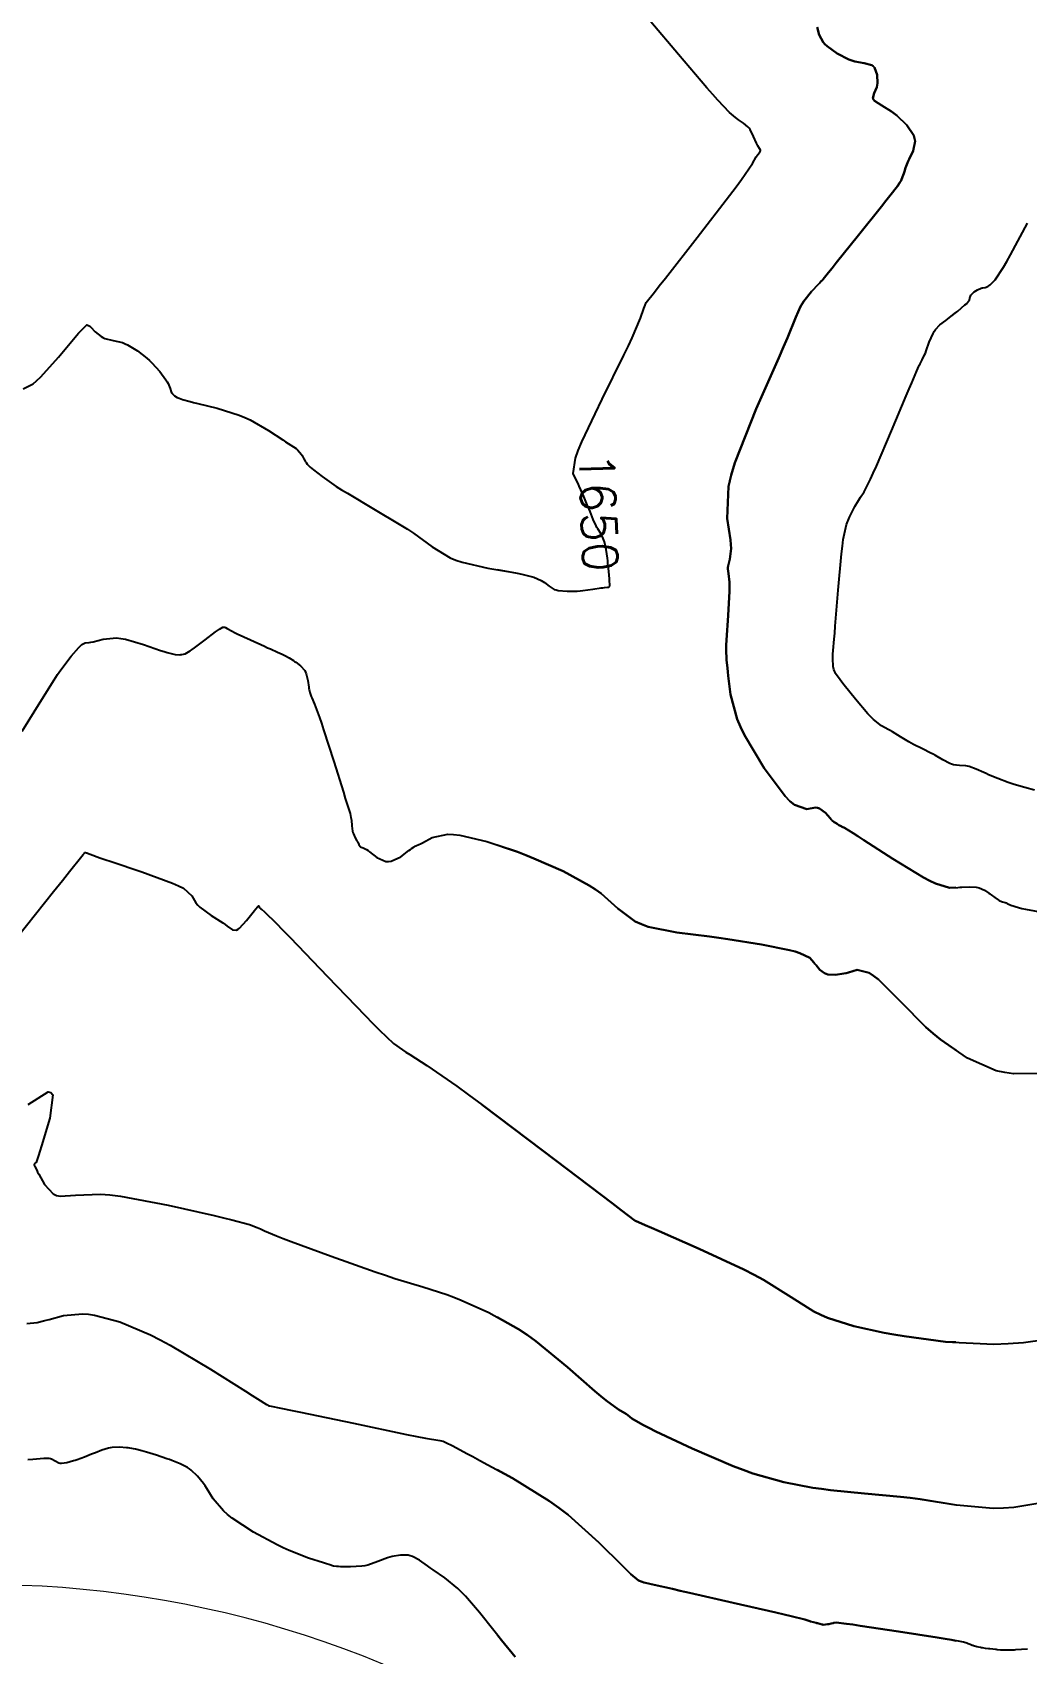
# Model space of a CAD drawing. Header units: metres. Extents: x 837477 to 838477, y 1189014 to 1191014.
# Drawn here: x 837774.3 to 837882.6, y 1190212.8 to 1190389.5 of the extents above; entities that cross this region are included whole.
import ezdxf

# ---------------------------------------------------------------- set-up
doc = ezdxf.new("R2010")
doc.units = ezdxf.units.M
doc.header["$LTSCALE"] = 0.3
doc.layers.add('COTAS 10', color=1, linetype='Continuous')
doc.layers.add('Linea_Tendencia', color=51, linetype='Continuous', lineweight=20)
doc.styles.get("Standard").update_dxf_attribs({"font": 'simplex.shx'})

msp = doc.modelspace()

# ---------------------------------------------------------------- linework, layer by layer
at = {"layer": 'COTAS 10'}
for points, elevation in [([(837773.279, 1190350.656), (837774.345, 1190351.206), (837774.741, 1190351.543), (837775.179, 1190351.96), (837777.125, 1190354.133), (837778.952, 1190356.309), (837779.316, 1190356.728), (837779.618, 1190357.068), (837780.198, 1190357.634), (837780.45, 1190357.551), (837780.546, 1190357.481), (837780.652, 1190357.391), (837781.13, 1190356.896), (837781.765, 1190356.37), (837781.971, 1190356.259), (837782.189, 1190356.163), (837783.084, 1190355.945), (837784.084, 1190355.701), (837784.369, 1190355.589), (837784.656, 1190355.457), (837785.723, 1190354.822), (837786.758, 1190354.01), (837787.026, 1190353.766), (837787.287, 1190353.515), (837788.159, 1190352.54), (837788.832, 1190351.633), (837788.967, 1190351.425), (837789.079, 1190351.235), (837789.296, 1190350.704), (837789.409, 1190350.335), (837789.456, 1190350.247), (837789.509, 1190350.165), (837789.756, 1190349.922), (837790.069, 1190349.735), (837790.165, 1190349.689), (837790.263, 1190349.645), (837790.651, 1190349.504), (837791.476, 1190349.281), (837791.851, 1190349.184), (837792.289, 1190349.072), (837794.4, 1190348.544), (837796.795, 1190347.794), (837797.412, 1190347.544), (837798.01, 1190347.274), (837800.001, 1190346.143), (837801.554, 1190345.104), (837801.875, 1190344.893), (837802.148, 1190344.713), (837802.744, 1190344.34), (837803.018, 1190344.158), (837803.09, 1190344.098), (837803.16, 1190344.036), (837803.397, 1190343.777), (837803.606, 1190343.494), (837803.658, 1190343.415), (837803.709, 1190343.336), (837803.87, 1190343.049), (837804.015, 1190342.78), (837804.054, 1190342.712), (837804.094, 1190342.648), (837804.234, 1190342.439), (837804.565, 1190342.118), (837804.724, 1190341.983), (837804.913, 1190341.827), (837805.84, 1190341.099), (837807.384, 1190340.039), (837807.961, 1190339.675), (837808.604, 1190339.281), (837811.466, 1190337.602), (837814.442, 1190335.824), (837815.156, 1190335.367), (837815.822, 1190334.925), (837817.831, 1190333.455), (837819.795, 1190332.265), (837820.432, 1190331.999), (837821.11, 1190331.76), (837823.896, 1190331.129), (837826.525, 1190330.7), (837827.103, 1190330.589), (837827.617, 1190330.482), (837828.932, 1190330.123), (837829.729, 1190329.77), (837829.917, 1190329.666), (837830.09, 1190329.56), (837830.594, 1190329.152), (837831.142, 1190328.809), (837831.343, 1190328.743), (837831.565, 1190328.689), (837832.542, 1190328.599), (837833.653, 1190328.627), (837833.958, 1190328.648), (837834.263, 1190328.675), (837835.358, 1190328.819), (837836.266, 1190328.967), (837836.452, 1190328.994), (837836.611, 1190329.017), (837836.952, 1190329.056), (837837.084, 1190329.068), (837837.11, 1190329.073), (837837.132, 1190329.08), (837837.176, 1190329.113), (837837.188, 1190329.175), (837837.189, 1190329.2), (837837.191, 1190329.229), (837837.19, 1190329.359), (837837.172, 1190329.663), (837837.162, 1190329.802), (837837.15, 1190329.963), (837837.089, 1190330.74), (837836.999, 1190331.673), (837836.969, 1190331.932), (837836.937, 1190332.193), (837836.801, 1190333.139), (837836.619, 1190333.988), (837836.557, 1190334.188), (837836.49, 1190334.372), (837836.206, 1190334.908), (837835.891, 1190335.409), (837835.804, 1190335.57), (837835.716, 1190335.742), (837835.402, 1190336.443), (837835.051, 1190337.294), (837834.94, 1190337.559), (837834.823, 1190337.837), (837834.353, 1190338.95), (837833.869, 1190340.059), (837833.744, 1190340.335), (837833.622, 1190340.597), (837833.215, 1190341.429), (837833.464, 1190343.128), (837833.757, 1190343.936), (837834.147, 1190344.89), (837835.603, 1190347.955), (837836.363, 1190349.556), (837838.738, 1190354.327), (837839.228, 1190355.348), (837839.645, 1190356.238), (837840.549, 1190358.367), (837840.906, 1190359.407), (837840.979, 1190359.611), (837841.041, 1190359.778), (837841.171, 1190360.078), (837842.057, 1190361.2), (837842.595, 1190361.885), (837843.26, 1190362.734), (837846.721, 1190367.154), (837850.257, 1190371.728), (837850.97, 1190372.674), (837851.567, 1190373.481), (837852.765, 1190375.238), (837853.154, 1190375.946), (837853.241, 1190376.091), (837853.32, 1190376.215), (837853.534, 1190376.479), (837853.628, 1190376.611), (837853.631, 1190376.651), (837853.625, 1190376.693), (837853.523, 1190376.857), (837853.323, 1190377.165), (837853.255, 1190377.298), (837853.181, 1190377.45), (837852.872, 1190378.171), (837852.493, 1190378.916), (837852.376, 1190379.084), (837852.254, 1190379.234), (837851.769, 1190379.64), (837851.22, 1190379.996), (837851.057, 1190380.115), (837850.89, 1190380.244), (837850.249, 1190380.786), (837848.989, 1190382.121), (837848.432, 1190382.751), (837847.784, 1190383.493), (837844.696, 1190387.11), (837841.683, 1190390.684)], 1650), ([(837824.923, 1190330.961), (837826.525, 1190330.7), (837827.103, 1190330.589), (837827.617, 1190330.482), (837828.932, 1190330.123), (837829.729, 1190329.77), (837829.917, 1190329.666), (837830.09, 1190329.56), (837830.594, 1190329.152), (837831.142, 1190328.809), (837831.343, 1190328.743), (837831.565, 1190328.689), (837832.542, 1190328.599), (837833.653, 1190328.627), (837833.958, 1190328.648), (837834.263, 1190328.675), (837835.358, 1190328.819), (837836.266, 1190328.967), (837836.452, 1190328.994), (837836.611, 1190329.017), (837836.952, 1190329.056), (837837.084, 1190329.068), (837837.11, 1190329.073), (837837.132, 1190329.08), (837837.176, 1190329.113), (837837.188, 1190329.175), (837837.189, 1190329.2), (837837.191, 1190329.229), (837837.19, 1190329.359), (837837.172, 1190329.663), (837837.162, 1190329.802), (837837.15, 1190329.963), (837837.089, 1190330.74), (837836.999, 1190331.673), (837836.969, 1190331.932), (837836.937, 1190332.193), (837836.801, 1190333.139), (837836.619, 1190333.988), (837836.557, 1190334.188), (837836.49, 1190334.372), (837836.206, 1190334.908), (837835.891, 1190335.409), (837835.804, 1190335.57), (837835.716, 1190335.742), (837835.402, 1190336.443), (837835.051, 1190337.294), (837834.94, 1190337.559), (837834.823, 1190337.837), (837834.353, 1190338.95), (837833.869, 1190340.059), (837833.744, 1190340.335), (837833.622, 1190340.597), (837833.215, 1190341.429), (837833.464, 1190343.128), (837833.757, 1190343.936), (837834.147, 1190344.89), (837835.603, 1190347.955), (837836.363, 1190349.556), (837838.738, 1190354.327), (837839.228, 1190355.348), (837839.645, 1190356.238), (837840.549, 1190358.367), (837840.906, 1190359.407), (837840.979, 1190359.611), (837841.041, 1190359.778), (837841.171, 1190360.078), (837842.057, 1190361.2), (837842.595, 1190361.885), (837843.26, 1190362.734), (837846.721, 1190367.154), (837850.257, 1190371.728), (837850.97, 1190372.674), (837851.567, 1190373.481), (837852.765, 1190375.238), (837853.154, 1190375.946), (837853.241, 1190376.091), (837853.32, 1190376.215), (837853.534, 1190376.479), (837853.628, 1190376.611), (837853.631, 1190376.651), (837853.625, 1190376.693), (837853.523, 1190376.857), (837853.323, 1190377.165), (837853.255, 1190377.298), (837853.181, 1190377.45), (837852.872, 1190378.171), (837852.493, 1190378.916), (837852.376, 1190379.084), (837852.254, 1190379.234), (837851.769, 1190379.64), (837851.22, 1190379.996), (837851.057, 1190380.115), (837850.89, 1190380.244), (837850.249, 1190380.786), (837848.989, 1190382.121), (837848.432, 1190382.751), (837847.784, 1190383.493), (837844.696, 1190387.11), (837841.683, 1190390.684)], 1650), ([(837874.923, 1190296.318), (837874.215, 1190296.282), (837872.709, 1190296.737), (837872.086, 1190297.041), (837871.373, 1190297.422), (837868.052, 1190299.442), (837864.865, 1190301.492), (837864.237, 1190301.893), (837863.719, 1190302.221), (837862.763, 1190302.803), (837862.529, 1190302.919), (837862.465, 1190302.953), (837862.401, 1190302.989), (837862.175, 1190303.125), (837861.961, 1190303.257), (837861.905, 1190303.29), (837861.851, 1190303.321), (837861.666, 1190303.422), (837861.415, 1190303.634), (837861.318, 1190303.735), (837861.21, 1190303.856), (837860.721, 1190304.446), (837860.062, 1190304.942), (837859.847, 1190305.003), (837859.616, 1190305.032), (837858.665, 1190304.859), (837857.315, 1190305.309), (837856.834, 1190305.73), (837856.306, 1190306.28), (837854.01, 1190309.334), (837851.866, 1190312.932), (837851.434, 1190313.824), (837851.072, 1190314.671), (837850.346, 1190317.356), (837850.113, 1190319.392), (837850.062, 1190319.83), (837850.016, 1190320.214), (837849.899, 1190321.147), (837849.879, 1190322.238), (837849.895, 1190322.721), (837849.92, 1190323.282), (837850.088, 1190325.963), (837850.236, 1190328.609), (837850.249, 1190329.149), (837850.249, 1190329.604), (837850.149, 1190330.554), (837850.059, 1190331.033), (837850.067, 1190331.193), (837850.088, 1190331.365), (837850.283, 1190332.084), (837850.41, 1190333.252), (837850.39, 1190333.708), (837850.344, 1190334.221), (837849.979, 1190336.55), (837850.144, 1190340.024), (837850.434, 1190341.259), (837850.83, 1190342.612), (837853.141, 1190348.486), (837855.632, 1190354.063), (837856.141, 1190355.229), (837856.573, 1190356.231), (837857.481, 1190358.486), (837857.986, 1190359.635), (837858.163, 1190359.939), (837858.357, 1190360.239), (837859.191, 1190361.271), (837859.95, 1190362.075), (837860.096, 1190362.23), (837860.214, 1190362.356), (837860.409, 1190362.564), (837860.42, 1190362.577), (837860.422, 1190362.58), (837860.423, 1190362.583), (837860.427, 1190362.588), (837860.429, 1190362.59), (837860.43, 1190362.592), (837860.432, 1190362.594), (837860.438, 1190362.599), (837860.444, 1190362.603), (837860.45, 1190362.608), (837860.452, 1190362.609), (837860.453, 1190362.61), (837860.457, 1190362.612), (837861.049, 1190363.352), (837861.422, 1190363.817), (837861.884, 1190364.396), (837864.307, 1190367.427), (837866.79, 1190370.538), (837867.29, 1190371.167), (837867.709, 1190371.695), (837868.546, 1190372.761), (837868.818, 1190373.164), (837868.881, 1190373.273), (837868.938, 1190373.381), (837869.1, 1190373.762), (837869.228, 1190374.144), (837869.298, 1190374.362), (837869.425, 1190374.767), (837869.63, 1190375.3), (837869.714, 1190375.49), (837869.81, 1190375.699), (837870.256, 1190376.608), (837870.468, 1190377.665), (837870.416, 1190377.967), (837870.317, 1190378.272), (837869.561, 1190379.41), (837868.493, 1190380.445), (837868.197, 1190380.687), (837867.901, 1190380.908), (837866.833, 1190381.545), (837866.055, 1190382.063), (837865.941, 1190382.21), (837865.872, 1190382.358), (837865.991, 1190382.906), (837866.293, 1190383.548), (837866.339, 1190383.756), (837866.368, 1190383.976), (837866.34, 1190384.881), (837866.042, 1190385.682), (837865.902, 1190385.837), (837865.736, 1190385.963), (837864.932, 1190386.179), (837863.893, 1190386.354), (837863.58, 1190386.455), (837863.255, 1190386.578), (837861.991, 1190387.213), (837860.875, 1190388.002), (837860.644, 1190388.221), (837860.447, 1190388.442), (837860.016, 1190389.245), (837859.798, 1190390.102)], 1660), ([(837859.798, 1190390.102), (837860.016, 1190389.245), (837860.447, 1190388.442), (837860.644, 1190388.221), (837860.875, 1190388.002), (837861.991, 1190387.213), (837863.255, 1190386.578), (837863.58, 1190386.455), (837863.893, 1190386.354), (837864.932, 1190386.179), (837865.736, 1190385.963), (837865.902, 1190385.837), (837866.042, 1190385.682), (837866.34, 1190384.881), (837866.368, 1190383.976), (837866.339, 1190383.756), (837866.293, 1190383.548), (837865.991, 1190382.906), (837865.872, 1190382.358), (837865.941, 1190382.21), (837866.055, 1190382.063), (837866.833, 1190381.545), (837867.901, 1190380.908), (837868.197, 1190380.687), (837868.493, 1190380.445), (837869.561, 1190379.41), (837870.317, 1190378.272), (837870.416, 1190377.967), (837870.468, 1190377.665), (837870.256, 1190376.608), (837869.81, 1190375.699), (837869.714, 1190375.49), (837869.63, 1190375.3), (837869.425, 1190374.767), (837869.298, 1190374.362), (837869.228, 1190374.144), (837869.1, 1190373.762), (837868.938, 1190373.381), (837868.881, 1190373.273), (837868.818, 1190373.164), (837868.546, 1190372.761), (837867.709, 1190371.695), (837867.29, 1190371.167), (837866.79, 1190370.538), (837864.307, 1190367.427), (837861.884, 1190364.396), (837861.422, 1190363.817), (837861.049, 1190363.352), (837860.457, 1190362.612), (837860.453, 1190362.61), (837860.452, 1190362.609), (837860.45, 1190362.608), (837860.444, 1190362.603), (837860.438, 1190362.599), (837860.432, 1190362.594), (837860.43, 1190362.592), (837860.429, 1190362.59), (837860.427, 1190362.588), (837860.423, 1190362.583), (837860.422, 1190362.58), (837860.42, 1190362.577), (837860.409, 1190362.564), (837860.214, 1190362.356), (837860.096, 1190362.23), (837859.95, 1190362.075), (837859.191, 1190361.271), (837858.357, 1190360.239), (837858.163, 1190359.939), (837857.986, 1190359.635), (837857.481, 1190358.486), (837856.573, 1190356.231), (837856.141, 1190355.229), (837855.632, 1190354.063), (837853.141, 1190348.486), (837850.83, 1190342.612), (837850.434, 1190341.259), (837850.144, 1190340.024), (837849.979, 1190336.55), (837850.344, 1190334.221), (837850.39, 1190333.708), (837850.41, 1190333.252), (837850.283, 1190332.084), (837850.088, 1190331.365), (837850.067, 1190331.193), (837850.059, 1190331.033), (837850.149, 1190330.554), (837850.249, 1190329.604), (837850.249, 1190329.149), (837850.236, 1190328.609), (837850.088, 1190325.963), (837849.92, 1190323.282), (837849.895, 1190322.721), (837849.879, 1190322.238), (837849.899, 1190321.147), (837850.016, 1190320.214), (837850.062, 1190319.83), (837850.113, 1190319.392), (837850.346, 1190317.356), (837851.072, 1190314.671), (837851.434, 1190313.824), (837851.866, 1190312.932), (837854.01, 1190309.334), (837856.306, 1190306.28), (837856.834, 1190305.73), (837857.315, 1190305.309), (837858.665, 1190304.859), (837859.616, 1190305.032), (837859.847, 1190305.003), (837860.062, 1190304.942), (837860.721, 1190304.446), (837861.21, 1190303.856), (837861.318, 1190303.735), (837861.415, 1190303.634), (837861.666, 1190303.422), (837861.851, 1190303.321), (837861.905, 1190303.29), (837861.961, 1190303.257), (837862.175, 1190303.125), (837862.401, 1190302.989), (837862.465, 1190302.953), (837862.529, 1190302.919), (837862.763, 1190302.803), (837863.719, 1190302.221), (837864.237, 1190301.893), (837864.865, 1190301.492), (837868.052, 1190299.442), (837871.373, 1190297.422), (837872.086, 1190297.041), (837872.709, 1190296.737), (837874.215, 1190296.282), (837875.109, 1190296.328), (837875.346, 1190296.339), (837875.579, 1190296.35), (837876.383, 1190296.386), (837877.107, 1190296.351), (837877.29, 1190296.316), (837877.464, 1190296.272), (837878.029, 1190296.022), (837878.516, 1190295.705), (837878.641, 1190295.618), (837878.763, 1190295.53), (837879.168, 1190295.217), (837879.523, 1190294.956), (837879.614, 1190294.902), (837879.701, 1190294.856), (837879.988, 1190294.753), (837880.29, 1190294.666), (837880.387, 1190294.629), (837880.49, 1190294.586), (837880.909, 1190294.385), (837881.732, 1190294.118), (837882.089, 1190294.033), (837882.502, 1190293.943), (837884.46, 1190293.579)], 1660), ([(837883.489, 1190306.929), (837882.416, 1190307.212), (837881.247, 1190307.549), (837880.929, 1190307.652), (837880.614, 1190307.759), (837879.499, 1190308.182), (837878.465, 1190308.613), (837878.202, 1190308.726), (837877.949, 1190308.836), (837877.119, 1190309.209), (837876.377, 1190309.488), (837876.18, 1190309.538), (837875.986, 1190309.576), (837875.316, 1190309.618), (837874.642, 1190309.689), (837874.447, 1190309.746), (837874.248, 1190309.819), (837873.495, 1190310.217), (837872.679, 1190310.709), (837872.44, 1190310.841), (837872.196, 1190310.971), (837871.265, 1190311.428), (837870.309, 1190311.9), (837870.048, 1190312.04), (837869.789, 1190312.184), (837868.868, 1190312.739), (837867.996, 1190313.278), (837867.768, 1190313.413), (837867.546, 1190313.541), (837866.794, 1190313.95), (837865.926, 1190314.616), (837865.632, 1190314.905), (837865.314, 1190315.24), (837863.969, 1190316.83), (837862.738, 1190318.385), (837862.493, 1190318.698), (837862.288, 1190318.96), (837861.893, 1190319.48), (837861.774, 1190319.686), (837861.745, 1190319.749), (837861.717, 1190319.816), (837861.627, 1190320.079), (837861.558, 1190320.4), (837861.543, 1190320.503), (837861.53, 1190320.611), (837861.498, 1190321.051), (837861.492, 1190321.511), (837861.496, 1190321.632), (837861.501, 1190321.75), (837861.542, 1190322.153), (837861.658, 1190323.393), (837861.712, 1190324.038), (837861.776, 1190324.815), (837862.084, 1190328.711), (837862.447, 1190332.699), (837862.546, 1190333.534), (837862.643, 1190334.251), (837862.985, 1190335.866), (837863.33, 1190336.686), (837863.429, 1190336.901), (837863.529, 1190337.112), (837863.902, 1190337.832), (837864.288, 1190338.498), (837864.396, 1190338.675), (837864.505, 1190338.848), (837864.903, 1190339.447), (837865.607, 1190340.815), (837865.908, 1190341.473), (837866.256, 1190342.252), (837867.898, 1190346.076), (837869.505, 1190349.891), (837869.83, 1190350.664), (837870.104, 1190351.315), (837870.662, 1190352.644), (837870.885, 1190353.148), (837870.947, 1190353.279), (837871.011, 1190353.407), (837871.242, 1190353.836), (837871.504, 1190354.376), (837871.586, 1190354.573), (837871.672, 1190354.792), (837872.018, 1190355.752), (837872.424, 1190356.71), (837872.548, 1190356.926), (837872.676, 1190357.122), (837873.182, 1190357.651), (837873.806, 1190358.118), (837874.01, 1190358.274), (837874.226, 1190358.442), (837875.116, 1190359.146), (837875.903, 1190359.807), (837876.054, 1190359.948), (837876.177, 1190360.07), (837876.38, 1190360.361), (837876.416, 1190360.544), (837876.434, 1190360.599), (837876.455, 1190360.655), (837876.558, 1190360.874), (837876.746, 1190361.103), (837876.819, 1190361.167), (837876.903, 1190361.23), (837877.284, 1190361.459), (837877.681, 1190361.635), (837877.775, 1190361.665), (837877.862, 1190361.687), (837878.115, 1190361.698), (837878.406, 1190361.805), (837878.516, 1190361.887), (837878.639, 1190361.991), (837879.19, 1190362.559), (837880.115, 1190363.939), (837880.473, 1190364.556), (837880.877, 1190365.276), (837882.703, 1190368.721)], 1670), ([(837874.923, 1190309.659), (837874.642, 1190309.689), (837874.447, 1190309.746), (837874.248, 1190309.819), (837873.495, 1190310.217), (837872.679, 1190310.709), (837872.44, 1190310.841), (837872.196, 1190310.971), (837871.265, 1190311.428), (837870.309, 1190311.9), (837870.048, 1190312.04), (837869.789, 1190312.184), (837868.868, 1190312.739), (837867.996, 1190313.278), (837867.768, 1190313.413), (837867.546, 1190313.541), (837866.794, 1190313.95), (837865.926, 1190314.616), (837865.632, 1190314.905), (837865.314, 1190315.24), (837863.969, 1190316.83), (837862.738, 1190318.385), (837862.493, 1190318.698), (837862.288, 1190318.96), (837861.893, 1190319.48), (837861.774, 1190319.686), (837861.745, 1190319.749), (837861.717, 1190319.816), (837861.627, 1190320.079), (837861.558, 1190320.4), (837861.543, 1190320.503), (837861.53, 1190320.611), (837861.498, 1190321.051), (837861.492, 1190321.511), (837861.496, 1190321.632), (837861.501, 1190321.75), (837861.542, 1190322.153), (837861.658, 1190323.393), (837861.712, 1190324.038), (837861.776, 1190324.815), (837862.084, 1190328.711), (837862.447, 1190332.699), (837862.546, 1190333.534), (837862.643, 1190334.251), (837862.985, 1190335.866), (837863.33, 1190336.686), (837863.429, 1190336.901), (837863.529, 1190337.112), (837863.902, 1190337.832), (837864.288, 1190338.498), (837864.396, 1190338.675), (837864.505, 1190338.848), (837864.903, 1190339.447), (837865.607, 1190340.815), (837865.908, 1190341.473), (837866.256, 1190342.252), (837867.898, 1190346.076), (837869.505, 1190349.891), (837869.83, 1190350.664), (837870.104, 1190351.315), (837870.662, 1190352.644), (837870.885, 1190353.148), (837870.947, 1190353.279), (837871.011, 1190353.407), (837871.242, 1190353.836), (837871.504, 1190354.376), (837871.586, 1190354.573), (837871.672, 1190354.792), (837872.018, 1190355.752), (837872.424, 1190356.71), (837872.548, 1190356.926), (837872.676, 1190357.122), (837873.182, 1190357.651), (837873.806, 1190358.118), (837874.01, 1190358.274), (837874.226, 1190358.442), (837874.923, 1190358.994)], 1670), ([(837773.155, 1190313.339), (837775.13, 1190316.527), (837776.635, 1190318.948), (837777.008, 1190319.513), (837777.363, 1190320.032), (837778.489, 1190321.524), (837779.338, 1190322.475), (837779.518, 1190322.652), (837779.674, 1190322.792), (837780.04, 1190322.986), (837780.465, 1190323.017), (837780.659, 1190323.054), (837780.886, 1190323.103), (837781.981, 1190323.383), (837783.455, 1190323.516), (837783.921, 1190323.471), (837784.412, 1190323.392), (837786.394, 1190322.813), (837788.227, 1190322.153), (837788.623, 1190322.022), (837788.971, 1190321.914), (837789.828, 1190321.711), (837790.328, 1190321.689), (837790.452, 1190321.695), (837790.57, 1190321.706), (837790.94, 1190321.79), (837791.472, 1190322.094), (837791.691, 1190322.244), (837791.941, 1190322.423), (837793.103, 1190323.306), (837794.23, 1190324.171), (837794.458, 1190324.339), (837794.65, 1190324.475), (837795.037, 1190324.707), (837795.201, 1190324.698), (837795.251, 1190324.681), (837795.304, 1190324.659), (837795.511, 1190324.531), (837796.035, 1190324.24), (837796.288, 1190324.116), (837796.586, 1190323.972), (837798.051, 1190323.296), (837799.577, 1190322.606), (837799.914, 1190322.455), (837800.214, 1190322.32), (837800.989, 1190321.977), (837801.506, 1190321.739), (837801.644, 1190321.672), (837801.78, 1190321.603), (837802.25, 1190321.349), (837802.72, 1190321.056), (837802.855, 1190320.963), (837802.993, 1190320.865), (837803.51, 1190320.469), (837803.955, 1190319.963), (837804.049, 1190319.795), (837804.129, 1190319.615), (837804.309, 1190318.866), (837804.395, 1190318.164), (837804.416, 1190318.013), (837804.436, 1190317.881), (837804.497, 1190317.564), (837804.609, 1190317.251), (837804.661, 1190317.122), (837804.722, 1190316.974), (837805.016, 1190316.288), (837805.552, 1190314.84), (837805.765, 1190314.213), (837806.005, 1190313.487), (837807.108, 1190310.045), (837808.164, 1190306.69), (837808.375, 1190306.019), (837808.551, 1190305.459), (837808.893, 1190304.367), (837808.994, 1190303.944), (837809.017, 1190303.806), (837809.038, 1190303.659), (837809.098, 1190303.053), (837809.178, 1190302.448), (837809.213, 1190302.301), (837809.252, 1190302.164), (837809.437, 1190301.745), (837809.633, 1190301.411), (837809.68, 1190301.327), (837809.724, 1190301.247), (837809.854, 1190300.991), (837809.991, 1190300.794), (837810.038, 1190300.752), (837810.09, 1190300.716), (837810.312, 1190300.629), (837810.696, 1190300.44), (837810.85, 1190300.339), (837811.025, 1190300.217), (837811.83, 1190299.601), (837812.797, 1190299.154), (837813.075, 1190299.138), (837813.357, 1190299.169), (837814.41, 1190299.673), (837815.291, 1190300.332), (837815.464, 1190300.461), (837815.606, 1190300.568), (837815.864, 1190300.759), (837815.929, 1190300.796), (837815.949, 1190300.805), (837815.971, 1190300.814), (837816.057, 1190300.842), (837816.389, 1190300.999), (837816.565, 1190301.089), (837816.778, 1190301.198), (837817.85, 1190301.763), (837819.562, 1190302.119), (837820.177, 1190302.098), (837820.854, 1190302.025), (837823.81, 1190301.326), (837827.128, 1190300.196), (837828.033, 1190299.851), (837828.931, 1190299.492), (837832.126, 1190298.078), (837834.959, 1190296.541), (837835.629, 1190296.104), (837836.25, 1190295.662), (837838.078, 1190294.025), (837839.98, 1190292.607), (837840.647, 1190292.303), (837841.374, 1190292.039), (837844.509, 1190291.403), (837848.07, 1190290.97), (837849.067, 1190290.833), (837850.068, 1190290.688), (837853.723, 1190290.101), (837856.774, 1190289.491), (837857.394, 1190289.33), (837857.918, 1190289.174), (837858.999, 1190288.64), (837859.438, 1190288.134), (837859.557, 1190287.994), (837859.674, 1190287.855), (837860.085, 1190287.354), (837860.591, 1190286.967), (837860.767, 1190286.899), (837860.959, 1190286.848), (837861.783, 1190286.808), (837862.711, 1190286.934), (837862.968, 1190286.987), (837863.226, 1190287.049), (837864.159, 1190287.342), (837865.449, 1190287.024), (837865.931, 1190286.701), (837866.468, 1190286.276), (837868.86, 1190283.892), (837871.654, 1190281.088), (837872.444, 1190280.398), (837873.242, 1190279.746), (837874.923, 1190278.577)], 1660), ([(837771.672, 1190289.713), (837776.593, 1190295.874), (837777.548, 1190297.069), (837778.326, 1190298.043), (837779.666, 1190299.713), (837779.825, 1190299.904), (837779.858, 1190299.946), (837779.887, 1190299.982), (837779.953, 1190300.07), (837779.994, 1190300.113), (837780.006, 1190300.121), (837780.019, 1190300.127), (837780.071, 1190300.135), (837780.18, 1190300.102), (837780.229, 1190300.083), (837780.286, 1190300.06), (837780.561, 1190299.94), (837781.628, 1190299.557), (837782.185, 1190299.367), (837782.855, 1190299.142), (837786.218, 1190298.027), (837789.55, 1190296.802), (837790.199, 1190296.506), (837790.73, 1190296.23), (837791.664, 1190295.392), (837792.083, 1190294.633), (837792.29, 1190294.407), (837792.537, 1190294.174), (837793.757, 1190293.273), (837795.012, 1190292.455), (837795.281, 1190292.274), (837795.516, 1190292.112), (837796.08, 1190291.691), (837796.526, 1190291.671), (837796.685, 1190291.761), (837796.861, 1190291.894), (837797.626, 1190292.721), (837798.34, 1190293.625), (837798.484, 1190293.806), (837798.603, 1190293.956), (837798.837, 1190294.249), (837798.903, 1190294.316), (837798.917, 1190294.325), (837798.928, 1190294.329), (837798.953, 1190294.309), (837798.969, 1190294.258), (837798.974, 1190294.243), (837798.98, 1190294.228), (837799.004, 1190294.171), (837799.027, 1190294.124), (837799.031, 1190294.115), (837799.035, 1190294.107), (837799.043, 1190294.095), (837799.125, 1190294.031), (837799.175, 1190293.99), (837799.238, 1190293.94), (837799.567, 1190293.677), (837800.866, 1190292.397), (837801.541, 1190291.706), (837802.353, 1190290.869), (837806.423, 1190286.63), (837810.548, 1190282.35), (837811.394, 1190281.487), (837812.112, 1190280.764), (837813.637, 1190279.318), (837814.612, 1190278.622), (837814.983, 1190278.373), (837815.397, 1190278.098), (837817.259, 1190276.902), (837820.516, 1190274.647), (837821.81, 1190273.706), (837823.275, 1190272.627), (837829.982, 1190267.584), (837836.27, 1190262.807), (837837.471, 1190261.895), (837838.437, 1190261.161), (837839.976, 1190259.994), (837839.984, 1190259.989), (837839.988, 1190259.987), (837839.994, 1190259.983), (837841.064, 1190259.514), (837841.737, 1190259.22), (837842.573, 1190258.854), (837846.952, 1190256.941), (837851.798, 1190254.684), (837852.928, 1190254.102), (837853.966, 1190253.539), (837856.952, 1190251.659), (837859.451, 1190250.102), (837860.183, 1190249.743), (837860.931, 1190249.414), (837863.779, 1190248.485), (837867.113, 1190247.784), (837868.168, 1190247.598), (837869.281, 1190247.417), (837873.779, 1190246.792), (837879.036, 1190246.555), (837880.627, 1190246.617), (837882.278, 1190246.735), (837888.731, 1190247.623)], 1670), ([(837884.77, 1190276.035), (837881.181, 1190275.988), (837880.238, 1190276.134), (837879.319, 1190276.35), (837876.183, 1190277.701), (837873.242, 1190279.746), (837872.444, 1190280.398), (837871.654, 1190281.088), (837868.86, 1190283.892), (837866.468, 1190286.276), (837865.931, 1190286.701), (837865.449, 1190287.024), (837864.159, 1190287.342), (837863.226, 1190287.049), (837862.968, 1190286.987), (837862.711, 1190286.934), (837861.783, 1190286.808), (837860.959, 1190286.848), (837860.767, 1190286.899), (837860.591, 1190286.967), (837860.085, 1190287.354), (837859.674, 1190287.855), (837859.557, 1190287.994), (837859.438, 1190288.134), (837858.999, 1190288.64), (837857.918, 1190289.174), (837857.394, 1190289.33), (837856.774, 1190289.491), (837853.723, 1190290.101), (837850.068, 1190290.688), (837849.067, 1190290.833), (837848.07, 1190290.97), (837844.509, 1190291.403), (837841.374, 1190292.039), (837840.647, 1190292.303), (837839.98, 1190292.607), (837838.078, 1190294.025), (837836.25, 1190295.662), (837835.629, 1190296.104), (837834.959, 1190296.541), (837832.126, 1190298.078), (837828.931, 1190299.492), (837828.033, 1190299.851), (837827.128, 1190300.196), (837824.923, 1190300.947)], 1660), ([(837773.811, 1190272.678), (837775.983, 1190274.028), (837776.3, 1190273.962), (837776.495, 1190273.705), (837776.172, 1190271.189), (837775.261, 1190268.159), (837775.085, 1190267.578), (837774.942, 1190267.109), (837774.7, 1190266.345), (837774.673, 1190266.314), (837774.665, 1190266.306), (837774.657, 1190266.299), (837774.627, 1190266.278), (837774.59, 1190266.254), (837774.578, 1190266.245), (837774.565, 1190266.235), (837774.51, 1190266.191), (837774.476, 1190266.117), (837774.477, 1190266.088), (837774.481, 1190266.056), (837774.533, 1190265.909), (837774.743, 1190265.501), (837774.846, 1190265.305), (837774.97, 1190265.072), (837775.584, 1190263.926), (837776.556, 1190262.909), (837776.906, 1190262.756), (837777.291, 1190262.659), (837778.972, 1190262.775), (837781.682, 1190262.901), (837782.715, 1190262.811), (837783.87, 1190262.667), (837789.065, 1190261.694), (837794.073, 1190260.563), (837795.111, 1190260.318), (837795.997, 1190260.104), (837797.939, 1190259.58), (837798.772, 1190259.274), (837798.959, 1190259.198), (837799.128, 1190259.125), (837799.58, 1190258.893), (837800.891, 1190258.344), (837801.602, 1190258.072), (837802.463, 1190257.747), (837806.828, 1190256.141), (837811.614, 1190254.441), (837812.741, 1190254.058), (837813.783, 1190253.713), (837816.828, 1190252.782), (837819.444, 1190251.937), (837820.216, 1190251.647), (837821.007, 1190251.332), (837824.035, 1190249.989), (837827.268, 1190248.161), (837828.189, 1190247.54), (837829.121, 1190246.87), (837832.583, 1190244.035), (837835.585, 1190241.406), (837836.228, 1190240.866), (837836.789, 1190240.408), (837838.136, 1190239.431), (837838.854, 1190239.009), (837839.019, 1190238.9), (837839.169, 1190238.795), (837839.588, 1190238.446), (837840.793, 1190237.748), (837841.438, 1190237.422), (837842.219, 1190237.039), (837846.165, 1190235.181), (837850.636, 1190233.255), (837851.748, 1190232.831), (837852.804, 1190232.454), (837856.165, 1190231.483), (837859.341, 1190230.895), (837860.282, 1190230.759), (837861.249, 1190230.635), (837864.963, 1190230.281), (837868.862, 1190229.917), (837869.945, 1190229.786), (837871.03, 1190229.641), (837874.923, 1190229.015)], 1680), ([(837874.923, 1190246.74), (837873.779, 1190246.792), (837869.281, 1190247.417), (837868.168, 1190247.598), (837867.113, 1190247.784), (837863.779, 1190248.485), (837860.931, 1190249.414), (837860.183, 1190249.743), (837859.451, 1190250.102), (837856.952, 1190251.659), (837853.966, 1190253.539), (837852.928, 1190254.102), (837851.798, 1190254.684), (837846.952, 1190256.941), (837842.573, 1190258.854), (837841.737, 1190259.22), (837841.064, 1190259.514), (837839.994, 1190259.983), (837839.988, 1190259.987), (837839.984, 1190259.989), (837839.976, 1190259.994), (837838.437, 1190261.161), (837837.471, 1190261.895), (837836.27, 1190262.807), (837829.982, 1190267.584), (837823.275, 1190272.627)], 1670), ([(837773.668, 1190248.78), (837774.788, 1190248.914), (837775.492, 1190249.076), (837775.783, 1190249.149), (837776.117, 1190249.235), (837777.669, 1190249.648), (837779.723, 1190249.843), (837780.373, 1190249.792), (837781.058, 1190249.695), (837783.823, 1190248.962), (837787.155, 1190247.547), (837788.197, 1190247.019), (837789.291, 1190246.432), (837793.674, 1190243.823), (837797.486, 1190241.41), (837798.22, 1190240.948), (837798.814, 1190240.575), (837799.799, 1190239.97), (837799.861, 1190239.95), (837799.873, 1190239.946), (837799.884, 1190239.943), (837799.905, 1190239.936), (837799.913, 1190239.932), (837799.915, 1190239.93), (837799.917, 1190239.929), (837799.923, 1190239.922), (837799.93, 1190239.914), (837799.932, 1190239.912), (837799.934, 1190239.909), (837799.94, 1190239.898), (837799.951, 1190239.885), (837799.961, 1190239.877), (837799.984, 1190239.862), (837800.01, 1190239.848), (837800.016, 1190239.845), (837800.023, 1190239.842), (837800.044, 1190239.834), (837800.066, 1190239.829), (837800.078, 1190239.829), (837800.102, 1190239.831), (837801.522, 1190239.54), (837802.408, 1190239.355), (837803.508, 1190239.125), (837809.263, 1190237.915), (837815.057, 1190236.709), (837816.181, 1190236.48), (837817.098, 1190236.298), (837818.675, 1190236.022), (837819.025, 1190235.95), (837819.168, 1190235.897), (837819.33, 1190235.829), (837820.084, 1190235.462), (837821.622, 1190234.638), (837822.279, 1190234.282), (837823.037, 1190233.87), (837826.608, 1190231.92), (837830.62, 1190229.442), (837831.655, 1190228.698), (837832.657, 1190227.928), (837836.002, 1190224.937), (837838.568, 1190222.377), (837839.078, 1190221.879), (837839.502, 1190221.472), (837840.31, 1190220.764), (837840.721, 1190220.626), (837840.894, 1190220.579), (837841.093, 1190220.528), (837842.026, 1190220.31), (837844.017, 1190219.863), (837844.883, 1190219.667), (837845.886, 1190219.44), (837850.646, 1190218.358), (837855.281, 1190217.294), (837856.204, 1190217.078), (837856.972, 1190216.895), (837858.448, 1190216.521), (837858.875, 1190216.384), (837858.982, 1190216.352), (837859.084, 1190216.323), (837859.413, 1190216.236), (837859.697, 1190216.164), (837859.772, 1190216.143), (837859.845, 1190216.121), (837860.092, 1190216.041), (837860.329, 1190215.979), (837860.394, 1190215.97), (837860.46, 1190215.964), (837860.699, 1190215.97), (837860.939, 1190216.004), (837861.006, 1190216.016), (837861.073, 1190216.029), (837861.314, 1190216.082), (837861.544, 1190216.137), (837861.603, 1190216.15), (837861.66, 1190216.162), (837861.851, 1190216.199), (837863.004, 1190216.067), (837863.668, 1190215.973), (837864.481, 1190215.854), (837868.664, 1190215.217), (837872.888, 1190214.551), (837873.728, 1190214.413), (837874.425, 1190214.297), (837874.923, 1190214.203)], 1690), ([(837885.383, 1190229.429), (837881.22, 1190228.727), (837880.087, 1190228.655), (837878.961, 1190228.636), (837874.963, 1190229.009), (837871.03, 1190229.641), (837869.945, 1190229.786), (837868.862, 1190229.917), (837864.963, 1190230.281), (837861.249, 1190230.635), (837860.282, 1190230.759), (837859.341, 1190230.895), (837856.165, 1190231.483), (837852.804, 1190232.454), (837851.748, 1190232.831), (837850.636, 1190233.255), (837846.165, 1190235.181), (837842.219, 1190237.039), (837841.438, 1190237.422), (837840.793, 1190237.748), (837839.588, 1190238.446), (837839.169, 1190238.795), (837839.019, 1190238.9), (837838.854, 1190239.009), (837838.136, 1190239.431), (837836.789, 1190240.408), (837836.228, 1190240.866), (837835.585, 1190241.406), (837832.583, 1190244.035), (837829.121, 1190246.87), (837828.189, 1190247.54), (837827.268, 1190248.161), (837824.923, 1190249.487)], 1680), ([(837826.893, 1190212.443), (837825.409, 1190214.275), (837824.99, 1190214.797), (837824.567, 1190215.325), (837823.007, 1190217.284), (837821.461, 1190219.082), (837821.046, 1190219.508), (837820.638, 1190219.904), (837819.211, 1190221.074), (837817.945, 1190221.957), (837817.638, 1190222.171), (837817.35, 1190222.372), (837816.465, 1190222.99), (837815.684, 1190223.401), (837815.461, 1190223.472), (837815.235, 1190223.524), (837814.394, 1190223.556), (837813.493, 1190223.392), (837813.23, 1190223.32), (837812.959, 1190223.236), (837811.931, 1190222.84), (837810.82, 1190222.464), (837810.497, 1190222.394), (837810.168, 1190222.338), (837808.925, 1190222.258), (837807.861, 1190222.282), (837807.645, 1190222.291), (837807.463, 1190222.303), (837807.091, 1190222.355), (837806.582, 1190222.525), (837806.314, 1190222.611), (837805.992, 1190222.714), (837804.37, 1190223.226), (837802.245, 1190224.04), (837801.605, 1190224.333), (837800.944, 1190224.655), (837798.368, 1190226.063), (837796.041, 1190227.591), (837795.535, 1190227.989), (837795.089, 1190228.375), (837793.982, 1190229.679), (837793.284, 1190230.809), (837793.096, 1190231.086), (837792.911, 1190231.347), (837792.266, 1190232.161), (837791.596, 1190232.8), (837791.397, 1190232.952), (837791.191, 1190233.093), (837790.396, 1190233.508), (837789.488, 1190233.858), (837789.21, 1190233.957), (837788.922, 1190234.058), (837787.785, 1190234.43), (837786.702, 1190234.762), (837786.447, 1190234.837), (837786.211, 1190234.904), (837785.519, 1190235.088), (837784.906, 1190235.205), (837784.72, 1190235.23), (837784.526, 1190235.252), (837783.764, 1190235.308), (837782.978, 1190235.282), (837782.769, 1190235.253), (837782.563, 1190235.213), (837781.85, 1190234.991), (837781.137, 1190234.702), (837780.932, 1190234.62), (837780.724, 1190234.537), (837779.942, 1190234.231), (837779.162, 1190233.946), (837778.954, 1190233.877), (837778.75, 1190233.811), (837778.045, 1190233.606), (837777.433, 1190233.523), (837777.289, 1190233.534), (837777.154, 1190233.56), (837776.759, 1190233.778), (837776.369, 1190234.018), (837776.238, 1190234.058), (837776.098, 1190234.087), (837775.507, 1190234.096), (837774.314, 1190233.974), (837773.794, 1190233.921)], 1700), ([(837882.717, 1190213.31), (837882.066, 1190213.254), (837881.42, 1190213.212), (837881.266, 1190213.203), (837881.123, 1190213.195), (837880.694, 1190213.174), (837880.333, 1190213.17), (837880.232, 1190213.173), (837880.131, 1190213.177), (837879.763, 1190213.204), (837879.409, 1190213.24), (837879.317, 1190213.25), (837879.227, 1190213.26), (837878.924, 1190213.294), (837878.631, 1190213.329), (837878.463, 1190213.349), (837878.15, 1190213.387), (837877.811, 1190213.438), (837877.711, 1190213.456), (837877.608, 1190213.476), (837877.211, 1190213.563), (837876.844, 1190213.658), (837876.759, 1190213.683), (837876.682, 1190213.708), (837876.466, 1190213.794), (837876.254, 1190213.883), (837876.18, 1190213.91), (837876.099, 1190213.938), (837875.751, 1190214.047), (837874.425, 1190214.297), (837873.728, 1190214.413), (837872.888, 1190214.551), (837868.664, 1190215.217), (837864.481, 1190215.854), (837863.668, 1190215.973), (837863.004, 1190216.067), (837861.851, 1190216.199), (837861.66, 1190216.162), (837861.603, 1190216.15), (837861.544, 1190216.137), (837861.314, 1190216.082), (837861.073, 1190216.029), (837861.006, 1190216.016), (837860.939, 1190216.004), (837860.699, 1190215.97), (837860.46, 1190215.964), (837860.394, 1190215.97), (837860.329, 1190215.979), (837860.092, 1190216.041), (837859.845, 1190216.121), (837859.772, 1190216.143), (837859.697, 1190216.164), (837859.413, 1190216.236), (837859.084, 1190216.323), (837858.982, 1190216.352), (837858.875, 1190216.384), (837858.448, 1190216.521), (837856.972, 1190216.895), (837856.204, 1190217.078), (837855.281, 1190217.294), (837850.646, 1190218.358), (837845.886, 1190219.44), (837844.883, 1190219.667), (837844.017, 1190219.863), (837842.026, 1190220.31), (837841.093, 1190220.528), (837840.894, 1190220.579), (837840.721, 1190220.626), (837840.31, 1190220.764), (837839.502, 1190221.472), (837839.078, 1190221.879), (837838.568, 1190222.377), (837836.002, 1190224.937), (837832.657, 1190227.928), (837831.655, 1190228.698), (837830.62, 1190229.442), (837826.608, 1190231.92), (837824.923, 1190232.84)], 1690), ([(837824.923, 1190214.88), (837824.99, 1190214.797), (837825.409, 1190214.275), (837826.893, 1190212.443)], 1700)]:
    msp.add_lwpolyline(points, dxfattribs=dict(at, elevation=elevation))
at = {"layer": 'Linea_Tendencia', "elevation": 1705.277}
msp.add_lwpolyline([(838041.852, 1190952.651), (838036.737, 1190647.812, 0.0474482), (838038.405, 1190626.479), (838092.197, 1190318.419), (838105.747, 1190240.818, -0.6778981), (837927.014, 1190130.695), (837836.473, 1190198.006, 0.7491246), (837663.366, 1190067.336), (837745.668, 1189849.791, -0.1064509), (837752.758, 1189802.746), (837723.495, 1189335.311)], format="xyb", dxfattribs=at)

# ---------------------------------------------------------------- texts
at = {"layer": 'COTAS 10', "insert": (837833.847, 1190343.684, 1650), "char_height": 3.8, "attachment_point": 7, "rotation": 272.03645}
msp.add_mtext('1650', dxfattribs=at)
msp.add_mtext('1650', dxfattribs=at)

doc.saveas('drawing.dxf')
